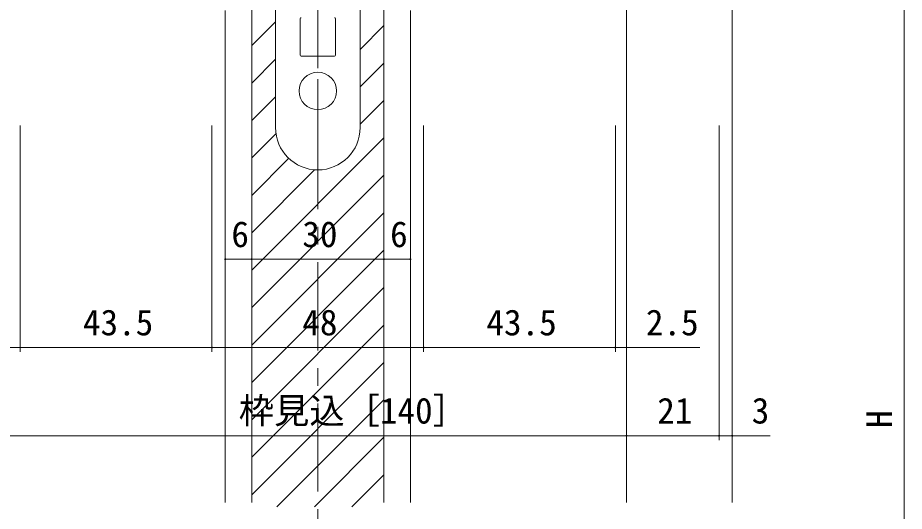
# Model space of a CAD drawing. Units: millimetres, scale not verified. Extents: x -1188 to -198, y -840 to 760.
# Drawn here: x -1034.5 to -833.5, y 265.6 to 377.5 of the extents above; entities that cross this region are included whole.
import ezdxf
from ezdxf.enums import TextEntityAlignment as Align

# ---------------------------------------------------------------- set-up
doc = ezdxf.new("R2010")
doc.units = ezdxf.units.MM
doc.header["$LTSCALE"] = 4
doc.linetypes.add('CHAIN1', pattern=[8, 5, -1, 1, -1])
for name, color, linetype, lineweight in [('0-3_YKK_D', 6, 'Continuous', 9), ('0-5_YKK_12', 2, 'Continuous', 9), ('0-8_YKK_13', 4, 'Continuous', 9)]:
    doc.layers.add(name, color=color, linetype=linetype, lineweight=lineweight)
doc.styles.add('ＭＳ ゴシック', font='')
doc.styles.get('ＭＳ ゴシック').set_extended_font_data('MS Gothic')

msp = doc.modelspace()

# ---------------------------------------------------------------- linework, layer by layer
at = {"layer": '0-3_YKK_D'}
for p, q in [((-833.492, 429.089), (-833.492, 143.089)), ((-1033.992, 353.04), (-1033.992, 301.717)), ((-1033.992, 353.04), (-1033.992, 301.717)), ((-990.492, 353.04), (-990.492, 301.717)), ((-990.492, 353.04), (-990.492, 301.717)), ((-987.492, 353.04), (-987.492, 321.717)), ((-981.492, 353.04), (-981.492, 321.717)), ((-981.492, 353.04), (-981.492, 321.717)), ((-951.492, 353.04), (-951.492, 321.717)), ((-951.492, 353.04), (-951.492, 321.717)), ((-945.492, 353.04), (-945.492, 321.717)), ((-942.492, 353.04), (-942.492, 301.717)), ((-942.492, 353.04), (-942.492, 301.717)), ((-898.992, 353.04), (-898.992, 301.717)), ((-898.992, 353.04), (-898.992, 301.717)), ((-896.492, 353.04), (-896.492, 281.717)), ((-896.492, 353.04), (-896.492, 301.717)), ((-896.492, 353.04), (-896.492, 281.717)), ((-875.492, 353.04), (-875.492, 281.717)), ((-875.492, 353.04), (-875.492, 281.717)), ((-872.492, 353.04), (-872.492, 281.717)), ((-987.492, 322.717), (-981.492, 322.717)), ((-951.492, 322.717), (-981.492, 322.717)), ((-945.492, 322.717), (-951.492, 322.717)), ((-1033.992, 302.717), (-1036.492, 302.717)), ((-990.492, 302.717), (-1033.992, 302.717)), ((-990.492, 302.717), (-942.492, 302.717)), ((-898.992, 302.717), (-942.492, 302.717)), ((-898.992, 302.717), (-896.492, 302.717)), ((-896.492, 302.717), (-879.892, 302.717)), ((-1036.492, 282.717), (-896.492, 282.717)), ((-896.492, 282.717), (-875.492, 282.717)), ((-875.492, 282.717), (-872.492, 282.717)), ((-872.492, 282.717), (-863.892, 282.717))]:
    msp.add_line(p, q, dxfattribs=at)
for centre, start, end in [((-987.492, 322.717), 0, 180), ((-987.492, 322.717), 180, 0), ((-981.492, 322.717), 0, 180), ((-981.492, 322.717), 0, 180), ((-981.492, 322.717), 180, 0), ((-981.492, 322.717), 180, 0), ((-951.492, 322.717), 0, 180), ((-951.492, 322.717), 0, 180), ((-951.492, 322.717), 180, 0), ((-951.492, 322.717), 180, 0), ((-945.492, 322.717), 0, 180), ((-945.492, 322.717), 180, 0), ((-1033.992, 302.717), 0, 180), ((-1033.992, 302.717), 0, 180), ((-1033.992, 302.717), 180, 0), ((-1033.992, 302.717), 180, 0), ((-990.492, 302.717), 0, 180), ((-990.492, 302.717), 0, 180), ((-990.492, 302.717), 180, 0), ((-990.492, 302.717), 180, 0), ((-942.492, 302.717), 0, 180), ((-942.492, 302.717), 0, 180), ((-942.492, 302.717), 180, 0), ((-942.492, 302.717), 180, 0), ((-898.992, 302.717), 0, 180), ((-898.992, 302.717), 0, 180), ((-898.992, 302.717), 180, 0), ((-898.992, 302.717), 180, 0), ((-896.492, 302.717), 0, 180), ((-896.492, 302.717), 180, 0), ((-896.492, 282.717), 0, 180), ((-896.492, 282.717), 0, 180), ((-896.492, 282.717), 180, 0), ((-896.492, 282.717), 180, 0), ((-875.492, 282.717), 0, 180), ((-875.492, 282.717), 0, 180), ((-875.492, 282.717), 180, 0), ((-875.492, 282.717), 180, 0), ((-872.492, 282.717), 0, 180), ((-872.492, 282.717), 180, 0)]:
    msp.add_arc(centre, 0.106, start, end, dxfattribs=at)
at = {"layer": '0-5_YKK_12', "linetype": 'CHAIN1'}
msp.add_line((-966.492, 482.056), (-966.492, 110.666), dxfattribs=at)
at = {"layer": '0-5_YKK_12'}
for p, q in [((-872.492, 446.089), (-872.492, 267.591)), ((-896.492, 422.089), (-896.492, 267.591)), ((-981.492, 387.09), (-981.492, 267.591)), ((-951.492, 387.09), (-951.492, 267.591)), ((-987.492, 379.094), (-987.492, 267.591)), ((-945.492, 379.094), (-945.492, 267.591)), ((-981.492, 371.16), (-976.092, 376.56)), ((-956.892, 370.304), (-951.492, 375.704)), ((-981.492, 362.674), (-976.092, 368.074)), ((-956.892, 361.819), (-951.492, 367.219)), ((-981.492, 354.189), (-976.092, 359.589)), ((-956.892, 353.333), (-951.492, 358.733)), ((-981.492, 345.704), (-975.991, 351.204)), ((-981.492, 320.248), (-951.492, 350.248)), ((-981.492, 337.219), (-973.092, 345.618)), ((-981.492, 328.733), (-967.209, 343.016)), ((-981.492, 311.763), (-951.492, 341.763)), ((-981.492, 303.277), (-951.492, 333.277)), ((-981.492, 294.792), (-951.492, 324.792)), ((-981.492, 286.307), (-951.492, 316.307)), ((-981.492, 277.822), (-951.492, 307.822)), ((-981.492, 269.336), (-951.492, 299.336)), ((-975.752, 266.591), (-951.492, 290.851)), ((-967.267, 266.591), (-951.492, 282.366)), ((-958.781, 266.591), (-951.492, 273.88))]:
    msp.add_line(p, q, dxfattribs=at)
at = {"layer": '0-8_YKK_13', "linetype": 'CHAIN1'}
msp.add_line((-966.492, 395.524), (-966.492, 342.717), dxfattribs=at)
at = {"layer": '0-8_YKK_13'}
for p, q in [((-976.092, 386.79), (-976.092, 352.59)), ((-956.892, 352.59), (-956.892, 386.79)), ((-970.492, 377.289), (-970.492, 368.99)), ((-962.492, 368.99), (-962.492, 377.289)), ((-970.292, 368.79), (-962.692, 368.79))]:
    msp.add_line(p, q, dxfattribs=at)
msp.add_circle((-966.492, 360.89), 4.25, dxfattribs=at)
for centre, radius, start, end in [((-970.292, 377.289), 0.2, 90, 180), ((-962.692, 377.289), 0.2, 0, 90), ((-970.292, 368.99), 0.2, 180, 270), ((-962.692, 368.99), 0.2, 270, 0), ((-966.492, 352.59), 9.6, 180, 270), ((-966.492, 352.59), 9.6, 270, 0)]:
    msp.add_arc(centre, radius, start, end, dxfattribs=at)

# ---------------------------------------------------------------- texts
at = {"layer": '0-3_YKK_D', "color": 4, "style": 'ＭＳ ゴシック'}
for s, p in [('6', (-986.092, 323.717)), ('30', (-970.012, 323.717)), ('6', (-950.092, 323.717)), ('43.5', (-1019.762, 303.717)), ('48', (-970.012, 303.717)), ('43.5', (-928.262, 303.717)), ('2.5', (-892.092, 303.717)), ('枠見込［140］', (-984.412, 283.717)), ('21', (-889.512, 283.717)), ('3', (-868.092, 283.717))]:
    msp.add_text(s, height=5.865, dxfattribs=at).set_placement(p, align=Align.BOTTOM_LEFT)
msp.add_text('H', height=5.865, rotation=90, dxfattribs=at).set_placement((-834.492, 284.489), align=Align.BOTTOM_LEFT)

doc.saveas('drawing.dxf')
